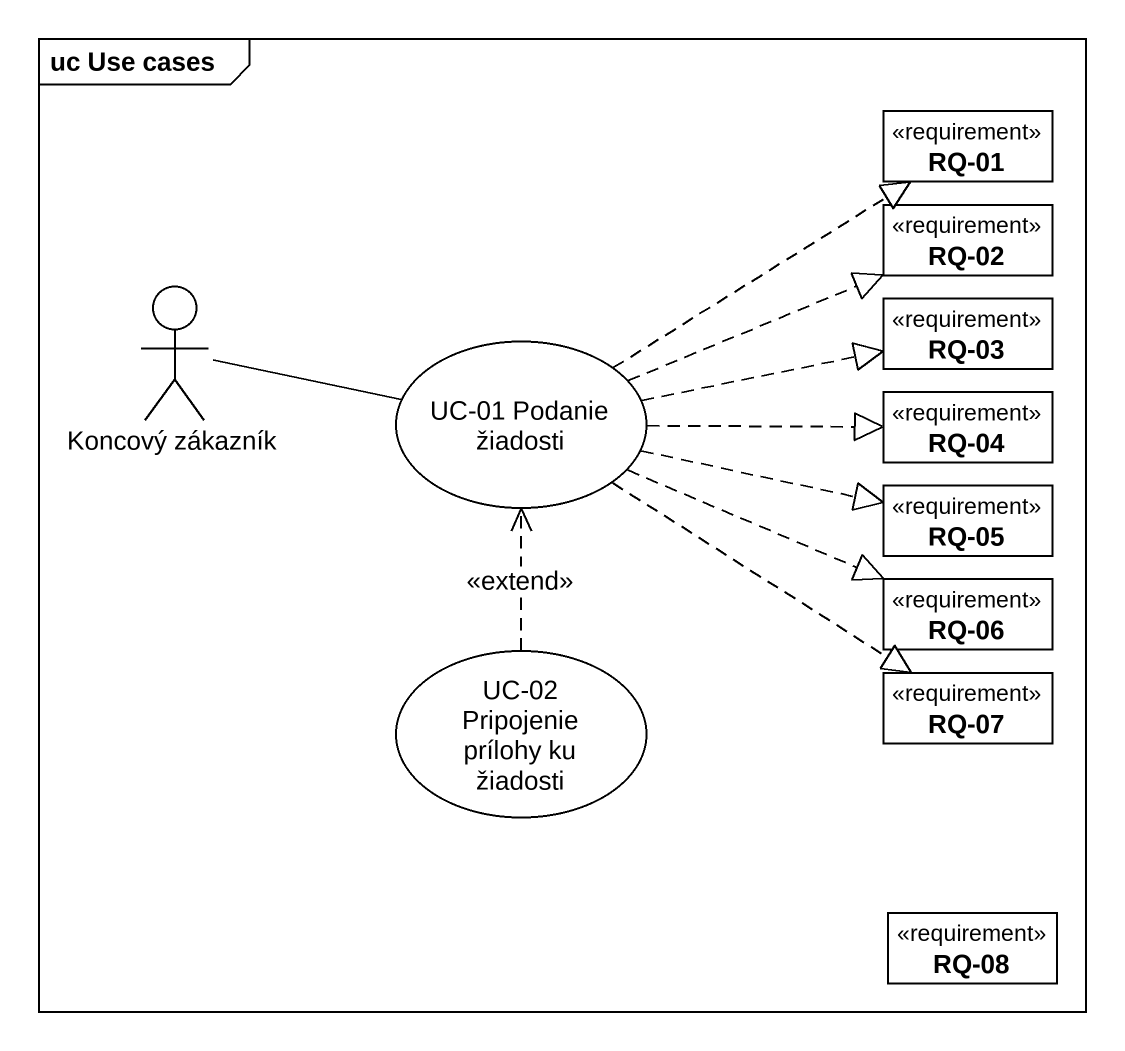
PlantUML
@startuml
mainframe uc Use cases
allowmixing
hide circle
hide empty members
class "RQ-01" as RQ_01 <<requirement>>
class "RQ-02" as RQ_02 <<requirement>>
actor "Koncový zákazník" as Koncový_zákazník
usecase "UC-01 Podanie žiadosti" as UC_01_Podanie_žiadosti
class "RQ-03" as RQ_03 <<requirement>>
class "RQ-04" as RQ_04 <<requirement>>
class "RQ-05" as RQ_05 <<requirement>>
usecase "UC-02 Pripojenie prílohy ku žiadosti" as UC_02_Pripojenie_prílohy_ku
class "RQ-07" as RQ_07 <<requirement>>
class "RQ-06" as RQ_06 <<requirement>>
class "RQ-08" as RQ_08 <<requirement>>
Koncový_zákazník -right- UC_01_Podanie_žiadosti
UC_01_Podanie_žiadosti .up.|> RQ_01
UC_01_Podanie_žiadosti .right.|> RQ_02
UC_01_Podanie_žiadosti .right.|> RQ_03
UC_01_Podanie_žiadosti .right.|> RQ_04
UC_01_Podanie_žiadosti .right.|> RQ_05
UC_01_Podanie_žiadosti ..|> RQ_07
UC_01_Podanie_žiadosti .right.|> RQ_06
UC_02_Pripojenie_prílohy_ku .up.> UC_01_Podanie_žiadosti : <<extend>>
@enduml
